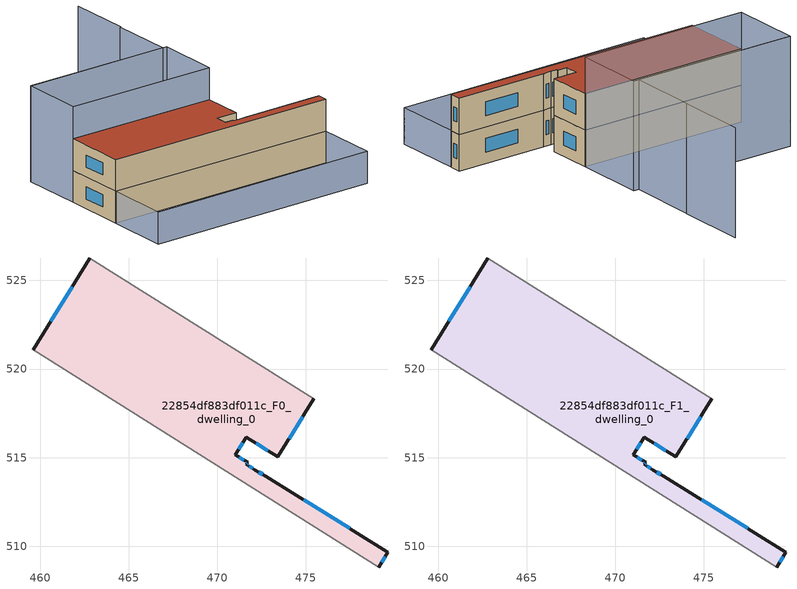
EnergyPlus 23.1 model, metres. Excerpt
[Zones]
22854df883df011c_F0_dwelling_0
 floor ground (EU_floor_Construction): 475.44,518.33 473.42,515.05 471.63,516.16 471.01,515.16 471.71,514.73 471.65,514.62 472.15,514.3 472.74,513.95 479.62,509.68 479.1,508.83 459.61,521.08 462.81,526.26 z0
 wall outside (EU_wall_Construction): 479.1,508.83 479.62,509.68 472.74,513.95 472.15,514.3 471.65,514.62 471.71,514.73 471.01,515.16 471.63,516.16 473.42,515.05 475.44,518.33 / 462.81,526.26 459.61,521.08 z0:3
 wall adiabatic (EU_wall_Construction): 459.61,521.08 479.1,508.83 / 475.44,518.33 462.81,526.26 z0:3
 window (EU_Window_Construction): 472,514.4 471.8,514.52 / 472.56,514.06 472.34,514.19 / 477.48,511.01 474.89,512.62 / 479.27,509.1 479.46,509.41 / 461.81,524.65 460.61,522.7 / 474.05,516.07 474.81,517.31 / 472.19,515.81 472.86,515.4 / 471.21,515.47 471.44,515.85 / 471.49,514.86 471.23,515.03 / 471.67,514.66 471.69,514.7 z0.93:2.07
22854df883df011c_F1_dwelling_0
 floor to 22854df883df011c_F0_dwelling_0 (EU_floor_Construction): 475.44,518.33 473.42,515.05 471.63,516.16 471.01,515.16 471.71,514.73 471.65,514.62 472.15,514.3 472.74,513.95 479.62,509.68 479.1,508.83 459.61,521.08 462.81,526.26 z3
 wall outside (EU_wall_Construction): 479.1,508.83 479.62,509.68 472.74,513.95 472.15,514.3 471.65,514.62 471.71,514.73 471.01,515.16 471.63,516.16 473.42,515.05 475.44,518.33 / 462.81,526.26 459.61,521.08 z3:6
 wall adiabatic (EU_wall_Construction): 459.61,521.08 479.1,508.83 / 475.44,518.33 462.81,526.26 z3:6
 window (EU_Window_Construction): 472,514.4 471.8,514.52 / 472.56,514.06 472.34,514.19 / 477.48,511.01 474.89,512.62 / 479.27,509.1 479.46,509.41 / 461.81,524.65 460.61,522.7 / 474.05,516.07 474.81,517.31 / 472.19,515.81 472.86,515.4 / 471.21,515.47 471.44,515.85 / 471.49,514.86 471.23,515.03 / 471.67,514.66 471.69,514.7 z3.93:5.07
 roof outside (EU_roof_Construction): 479.1,508.83 479.62,509.68 472.74,513.95 472.15,514.3 471.65,514.62 471.71,514.73 471.01,515.16 471.63,516.16 473.42,515.05 475.44,518.33 462.81,526.26 459.61,521.08 z6
shading: 456.42,515.92 459.61,521.08 / 459.61,521.08 479.19,508.98 / 479.19,508.98 476,503.82 / 476,503.82 456.42,515.92 z0:3; 481.55,528.89 478.31,523.73 / 478.31,523.73 466.18,531.35 / 484.83,534.03 481.58,528.87 / 475.44,518.33 462.81,526.27 / 462.81,526.27 466.05,531.43 / 466.05,531.43 478.69,523.49 / 478.69,523.49 475.44,518.33 z0:9
[Building]
EU S2 Campaign: North Axis=0; Terrain=City; Solar Distribution=FullExterior
[Site:Location]
Montreal-Trudeau.Intl.AP: Latitude=45.4667; Longitude=-73.75; Time Zone=-5; Elevation=36
[SizingPeriod:WeatherFileDays]
AnnualSizingPeriod: Begin Month=1; Begin Day of Month=1; End Month=12; End Day of Month=31; Day of Week for Start Day=Monday; Use Weather File Daylight Saving Period=No; Use Weather File Rain and Snow Indicators=No
[MATERIAL]
EU_InternalMass_Material: Roughness=MediumRough; Thickness=0.1; Conductivity=1; Density=1800; Specific Heat=900; Thermal Absorptance=0.9; Solar Absorptance=0.7; Visible Absorptance=0.7
[MATERIAL:NOMASS] Roughness=MediumRough; Thermal Absorptance=0.9; Solar Absorptance=0.7; Visible Absorptance=0.7
Name | Thermal Resistance
EU_wall_NoMass; EU_floor_NoMass | 1.36485
EU_roof_NoMass | 2.55992
[WINDOWMATERIAL:SIMPLEGLAZINGSYSTEM]
EU_Window_SimpleGlazing: UFactor=3.92339; Solar Heat Gain Coefficient=0.8; Visible Transmittance=0.8
[CONSTRUCTION]
EU_wall_Construction: EU_wall_NoMass
EU_roof_Construction: EU_roof_NoMass
EU_floor_Construction: EU_floor_NoMass
EU_Window_Construction: EU_Window_SimpleGlazing
EU_InternalMass_Construction: EU_InternalMass_Material
[ZONE] Type=1; Multiplier=1; Ceiling Height=autocalculate; Volume=288.426; Floor Area=autocalculate; Part of Total Floor Area=Yes
22854df883df011c_F0_dwelling_0; 22854df883df011c_F1_dwelling_0
[INTERNALMASS] Construction=EU_InternalMass_Construction; Surface Area=96.1424
Name | Zone or ZoneList
22854df883df011c_F0_dwelling_0_EU_InternalMass | 22854df883df011c_F0_dwelling_0
22854df883df011c_F1_dwelling_0_EU_InternalMass | 22854df883df011c_F1_dwelling_0
[OTHEREQUIPMENT] Fuel Type=Electricity; Design Level Calculation Method=Watts/Area; Power per Zone Floor Area=1; Fraction Latent=0; Fraction Radiant=0; Fraction Lost=0; Carbon Dioxide Generation Rate=0; EndUse Subcategory=EU_Step8_InternalGains
Name | Zone or ZoneList or Space or SpaceList | Schedule
EU_Step8_InternalGain_22854df883df011c_F0_dwelling_0_f000 | 22854df883df011c_F0_dwelling_0 | EU_Step8_GainSchedule_22854df883df011c_F0_dwelling_0_f000
EU_Step8_InternalGain_22854df883df011c_F1_dwelling_0_f000 | 22854df883df011c_F1_dwelling_0 | EU_Step8_GainSchedule_22854df883df011c_F1_dwelling_0_f000
[ZONEVENTILATION:DESIGNFLOWRATE] Schedule=EU_AlwaysOn; Design Flow Rate Calculation Method=AirChanges/Hour; Air Changes per Hour=0.860309; Ventilation Type=Natural; Fan Pressure Rise=0; Fan Total Efficiency=1; Constant Term Coefficient=1; Temperature Term Coefficient=0; Velocity Term Coefficient=0; Velocity Squared Term Coefficient=0; Minimum Indoor Temperature=-100; Maximum Indoor Temperature=100; Delta Temperature=-100; Minimum Outdoor Temperature=-100; Maximum Outdoor Temperature=100; Maximum Wind Speed=40
Name | Zone or ZoneList or Space or SpaceList
EU_ConstantAir_22854df883df011c_F0_dwelling_0 | 22854df883df011c_F0_dwelling_0
EU_ConstantAir_22854df883df011c_F1_dwelling_0 | 22854df883df011c_F1_dwelling_0
[HVACTEMPLATE:THERMOSTAT] Constant Heating Setpoint=20; Constant Cooling Setpoint=50
EU_HeatOnly_22854df883df011c_F0_dwelling_0; EU_HeatOnly_22854df883df011c_F1_dwelling_0
[HVACTEMPLATE:ZONE:IDEALLOADSAIRSYSTEM] System Availability Schedule=EU_AlwaysOn; Maximum Heating Supply Air Temperature=50; Minimum Cooling Supply Air Temperature=13; Maximum Heating Supply Air Humidity Ratio=0.0156; Minimum Cooling Supply Air Humidity Ratio=0.0077; Heating Limit=NoLimit; Cooling Limit=NoLimit; Heating Availability Schedule=EU_AlwaysOn; Cooling Availability Schedule=EU_CoolingOff; Dehumidification Control Type=ConstantSensibleHeatRatio; Cooling Sensible Heat Ratio=0.7; Dehumidification Setpoint=60; Humidification Control Type=None; Humidification Setpoint=30; Outdoor Air Method=None; Outdoor Air Flow Rate per Person=0.00944; Outdoor Air Flow Rate per Zone Floor Area=0; Outdoor Air Flow Rate per Zone=0; Demand Controlled Ventilation Type=None; Outdoor Air Economizer Type=NoEconomizer; Heat Recovery Type=None; Sensible Heat Recovery Effectiveness=0.7; Latent Heat Recovery Effectiveness=0.65
Name | Template Thermostat
22854df883df011c_F0_dwelling_0 | EU_HeatOnly_22854df883df011c_F0_dwelling_0
22854df883df011c_F1_dwelling_0 | EU_HeatOnly_22854df883df011c_F1_dwelling_0
[SIZING:ZONE] Zone Cooling Design Supply Air Temperature Input Method=SupplyAirTemperature; Zone Cooling Design Supply Air Temperature=13; Zone Heating Design Supply Air Temperature Input Method=SupplyAirTemperature; Zone Heating Design Supply Air Temperature=50; Zone Cooling Design Supply Air Humidity Ratio=0.008; Zone Heating Design Supply Air Humidity Ratio=0.008; Cooling Design Air Flow Method=DesignDay; Cooling Design Air Flow Rate=0; Cooling Minimum Air Flow per Zone Floor Area=0.000762; Cooling Minimum Air Flow=0; Cooling Minimum Air Flow Fraction=0.2; Heating Design Air Flow Method=DesignDay; Heating Design Air Flow Rate=0; Heating Maximum Air Flow per Zone Floor Area=0.002032; Heating Maximum Air Flow=0.141576; Heating Maximum Air Flow Fraction=0.3; Account for Dedicated Outdoor Air System=No; Dedicated Outdoor Air System Control Strategy=NeutralSupplyAir; Dedicated Outdoor Air Low Setpoint Temperature for Design=autosize; Dedicated Outdoor Air High Setpoint Temperature for Design=autosize; Zone Load Sizing Method=Sensible Load Only No Latent Load; Zone Latent Cooling Design Supply Air Humidity Ratio Input Method=HumidityRatioDifference; Zone Cooling Design Supply Air Humidity Ratio Difference=0.005; Zone Latent Heating Design Supply Air Humidity Ratio Input Method=HumidityRatioDifference; Zone Humidification Design Supply Air Humidity Ratio Difference=0.005
22854df883df011c_F0_dwelling_0; 22854df883df011c_F1_dwelling_0
[SCHEDULE:CONSTANT]
Name | Hourly Value
EU_AlwaysOn | 1
EU_CoolingOff | 0
[SCHEDULE:FILE] Column Number=1; Rows to Skip at Top=0; Number of Hours of Data=8760; Column Separator=Comma; Interpolate to Timestep=No; Minutes per Item=60; Adjust Schedule for Daylight Savings=Yes
Name | File
EU_Step8_GainSchedule_22854df883df011c_F0_dwelling_0_f000 | ../../schedules/22854df883df011c/22854df883df011c_F0_dwelling_0_f000_gain.csv
EU_Step8_GainSchedule_22854df883df011c_F1_dwelling_0_f000 | ../../schedules/22854df883df011c/22854df883df011c_F1_dwelling_0_f000_gain.csv
